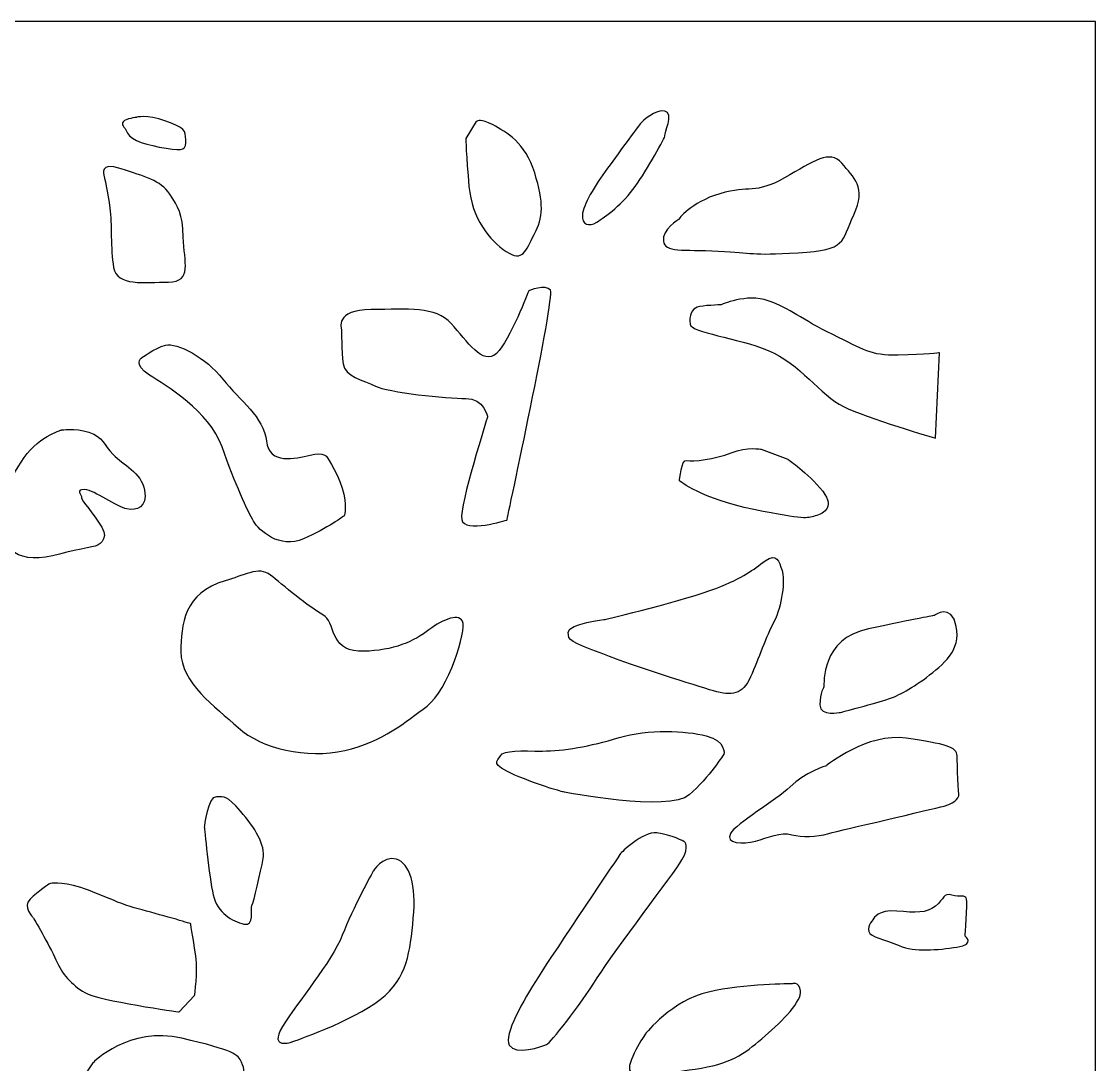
# Model space of a CAD drawing. Header units: centimetres. Extents: x -8.4 to -1.5, y -9 to 9.
# Drawn here: x -3.886 to -1.5, y 6.683 to 9.001 of the extents above; entities that cross this region are included whole.
import ezdxf

# ---------------------------------------------------------------- set-up
doc = ezdxf.new("R2010")
doc.units = ezdxf.units.CM
doc.header["$MEASUREMENT"] = 0
doc.layers.add('layer 1', color=7, linetype='Continuous')

msp = doc.modelspace()

# ---------------------------------------------------------------- linework, layer by layer
at = {"layer": 'layer 1', "color": 250}
for points, knots in [([(-8.44387, 9.00077), (-8.44387, 9.00077), (-1.49953, 9.00077), (-1.49953, 9.00077), (-1.49953, 9.00077), (-1.49953, 9.00077), (-1.49953, -9.00021), (-1.49953, -9.00021), (-1.49953, -9.00021), (-1.49953, -9.00021), (-8.44387, -9.00021), (-8.44387, -9.00021), (-8.44387, -9.00021), (-8.44387, -9.00021), (-8.44387, 9.00077), (-8.44387, 9.00077)], [0, 0, 0, 0, 0.2, 0.2, 0.2, 0.2, 0.4, 0.4, 0.4, 0.4, 0.6, 0.6, 0.6, 0.6, 1, 1, 1, 1]), ([(-2.51045, 8.77406), (-2.50779, 8.77793), (-2.47663, 8.80697), (-2.45617, 8.80181), (-2.45617, 8.80181), (-2.43569, 8.79664), (-2.45795, 8.75083), (-2.45617, 8.7476), (-2.45617, 8.7476), (-2.45438, 8.74437), (-2.49622, 8.67081), (-2.52203, 8.63402), (-2.52203, 8.63402), (-2.54785, 8.59724), (-2.58968, 8.56562), (-2.60748, 8.55465), (-2.60748, 8.55465), (-2.62529, 8.54368), (-2.64041, 8.54949), (-2.63953, 8.57078), (-2.63953, 8.57078), (-2.63863, 8.59208), (-2.61193, 8.63532), (-2.58345, 8.67467), (-2.58345, 8.67467), (-2.55497, 8.71405), (-2.51045, 8.77406), (-2.51045, 8.77406)], [0, 0, 0, 0, 0.125, 0.125, 0.125, 0.125, 0.25, 0.25, 0.25, 0.25, 0.375, 0.375, 0.375, 0.375, 0.5, 0.5, 0.5, 0.5, 0.625, 0.625, 0.625, 0.625, 0.75, 0.75, 0.75, 0.75, 1, 1, 1, 1]), ([(-3.63023, 8.78761), (-3.63023, 8.78761), (-3.60885, 8.79535), (-3.56523, 8.77922), (-3.56523, 8.77922), (-3.52162, 8.76309), (-3.52162, 8.75986), (-3.52074, 8.73792), (-3.52074, 8.73792), (-3.51985, 8.71598), (-3.52341, 8.71276), (-3.56435, 8.71921), (-3.56435, 8.71921), (-3.6053, 8.72566), (-3.64179, 8.73598), (-3.64979, 8.75276), (-3.64979, 8.75276), (-3.65781, 8.76954), (-3.66493, 8.77083), (-3.65959, 8.77793), (-3.65959, 8.77793), (-3.65425, 8.78503), (-3.63023, 8.78761), (-3.63023, 8.78761)], [0, 0, 0, 0, 0.1428571, 0.1428571, 0.1428571, 0.1428571, 0.2857143, 0.2857143, 0.2857143, 0.2857143, 0.4285714, 0.4285714, 0.4285714, 0.4285714, 0.5714286, 0.5714286, 0.5714286, 0.5714286, 0.7142857, 0.7142857, 0.7142857, 0.7142857, 1, 1, 1, 1]), ([(-2.87541, 8.77858), (-2.87007, 8.77922), (-2.86739, 8.78632), (-2.83802, 8.77083), (-2.83802, 8.77083), (-2.80865, 8.75534), (-2.76592, 8.73147), (-2.74544, 8.66436), (-2.74544, 8.66436), (-2.72497, 8.59724), (-2.72586, 8.56497), (-2.74634, 8.52754), (-2.74634, 8.52754), (-2.76681, 8.49012), (-2.77126, 8.4656), (-2.80865, 8.48948), (-2.80865, 8.48948), (-2.84603, 8.51335), (-2.88519, 8.56368), (-2.89142, 8.63402), (-2.89142, 8.63402), (-2.89765, 8.70437), (-2.89855, 8.7405), (-2.89855, 8.7405), (-2.89855, 8.7405), (-2.89855, 8.7405), (-2.87541, 8.77858), (-2.87541, 8.77858)], [0, 0, 0, 0, 0.125, 0.125, 0.125, 0.125, 0.25, 0.25, 0.25, 0.25, 0.375, 0.375, 0.375, 0.375, 0.5, 0.5, 0.5, 0.5, 0.625, 0.625, 0.625, 0.625, 0.75, 0.75, 0.75, 0.75, 1, 1, 1, 1]), ([(-2.42539, 8.56086), (-2.42539, 8.56086), (-2.40029, 8.59855), (-2.33397, 8.61805), (-2.33397, 8.61805), (-2.26765, 8.63754), (-2.25689, 8.61544), (-2.19056, 8.65314), (-2.19056, 8.65314), (-2.12423, 8.69082), (-2.09018, 8.71682), (-2.06329, 8.68562), (-2.06329, 8.68562), (-2.0364, 8.65443), (-2.00772, 8.63234), (-2.0364, 8.57126), (-2.0364, 8.57126), (-2.06508, 8.51018), (-2.05073, 8.49328), (-2.16009, 8.48678), (-2.16009, 8.48678), (-2.26943, 8.48029), (-2.25689, 8.48678), (-2.33755, 8.49068), (-2.33755, 8.49068), (-2.41822, 8.49458), (-2.45586, 8.48678), (-2.45945, 8.51278), (-2.45945, 8.51278), (-2.46303, 8.53877), (-2.42539, 8.56086), (-2.42539, 8.56086)], [0, 0, 0, 0, 0.1111111, 0.1111111, 0.1111111, 0.1111111, 0.2222222, 0.2222222, 0.2222222, 0.2222222, 0.3333333, 0.3333333, 0.3333333, 0.3333333, 0.4444444, 0.4444444, 0.4444444, 0.4444444, 0.5555556, 0.5555556, 0.5555556, 0.5555556, 0.6666667, 0.6666667, 0.6666667, 0.6666667, 0.7777778, 0.7777778, 0.7777778, 0.7777778, 1, 1, 1, 1]), ([(-3.70232, 8.65855), (-3.70232, 8.65855), (-3.71479, 8.69081), (-3.66405, 8.67339), (-3.66405, 8.67339), (-3.6133, 8.65597), (-3.57592, 8.64822), (-3.55634, 8.61725), (-3.55634, 8.61725), (-3.53676, 8.58627), (-3.52786, 8.57659), (-3.52608, 8.5211), (-3.52608, 8.5211), (-3.5243, 8.4656), (-3.5056, 8.42236), (-3.55901, 8.42171), (-3.55901, 8.42171), (-3.61242, 8.42107), (-3.67383, 8.41203), (-3.68096, 8.45398), (-3.68096, 8.45398), (-3.68808, 8.49592), (-3.68452, 8.55207), (-3.68897, 8.58563), (-3.68897, 8.58563), (-3.69342, 8.61918), (-3.70232, 8.65855), (-3.70232, 8.65855)], [0, 0, 0, 0, 0.125, 0.125, 0.125, 0.125, 0.25, 0.25, 0.25, 0.25, 0.375, 0.375, 0.375, 0.375, 0.5, 0.5, 0.5, 0.5, 0.625, 0.625, 0.625, 0.625, 0.75, 0.75, 0.75, 0.75, 1, 1, 1, 1]), ([(-3.17469, 8.31654), (-3.17469, 8.31654), (-3.19083, 8.36072), (-3.10836, 8.36072), (-3.10836, 8.36072), (-3.02591, 8.36072), (-2.96675, 8.36852), (-2.93091, 8.32953), (-2.93091, 8.32953), (-2.89504, 8.29054), (-2.86099, 8.23467), (-2.83052, 8.26325), (-2.83052, 8.26325), (-2.80004, 8.29185), (-2.75881, 8.40231), (-2.75881, 8.40231), (-2.75881, 8.40231), (-2.75881, 8.40231), (-2.72117, 8.4179), (-2.71041, 8.40361), (-2.71041, 8.40361), (-2.69965, 8.38932), (-2.80721, 7.89287), (-2.80721, 7.89287), (-2.80721, 7.89287), (-2.80721, 7.89287), (-2.90222, 7.86298), (-2.90759, 7.89417), (-2.90759, 7.89417), (-2.91298, 7.92536), (-2.85023, 8.1216), (-2.85023, 8.1216), (-2.85023, 8.1216), (-2.85023, 8.1216), (-2.8574, 8.16448), (-2.89863, 8.16319), (-2.89863, 8.16319), (-2.93986, 8.16189), (-3.07252, 8.17748), (-3.0994, 8.19047), (-3.0994, 8.19047), (-3.1263, 8.20348), (-3.16752, 8.21257), (-3.17111, 8.23986), (-3.17111, 8.23986), (-3.17469, 8.26716), (-3.17469, 8.31654), (-3.17469, 8.31654)], [0, 0, 0, 0, 0.0769231, 0.0769231, 0.0769231, 0.0769231, 0.1538462, 0.1538462, 0.1538462, 0.1538462, 0.2307692, 0.2307692, 0.2307692, 0.2307692, 0.3076923, 0.3076923, 0.3076923, 0.3076923, 0.3846154, 0.3846154, 0.3846154, 0.3846154, 0.4615385, 0.4615385, 0.4615385, 0.4615385, 0.5384615, 0.5384615, 0.5384615, 0.5384615, 0.6153846, 0.6153846, 0.6153846, 0.6153846, 0.6923077, 0.6923077, 0.6923077, 0.6923077, 0.7692308, 0.7692308, 0.7692308, 0.7692308, 0.8461538, 0.8461538, 0.8461538, 0.8461538, 1, 1, 1, 1]), ([(-2.33217, 8.37112), (-2.33217, 8.37112), (-2.27481, 8.39711), (-2.22641, 8.38022), (-2.22641, 8.38022), (-2.17801, 8.36332), (-2.15291, 8.33863), (-2.083, 8.30484), (-2.083, 8.30484), (-2.01309, 8.27105), (-2.00055, 8.25806), (-1.93781, 8.25936), (-1.93781, 8.25936), (-1.87507, 8.26066), (-1.84638, 8.26455), (-1.84638, 8.26455), (-1.84638, 8.26455), (-1.84638, 8.26455), (-1.85534, 8.07481), (-1.85534, 8.07481), (-1.85534, 8.07481), (-1.85534, 8.07481), (-2.00951, 8.1203), (-2.0597, 8.14499), (-2.0597, 8.14499), (-2.10989, 8.16969), (-2.1565, 8.24116), (-2.22641, 8.26976), (-2.22641, 8.26976), (-2.29632, 8.29834), (-2.39671, 8.30874), (-2.40029, 8.32824), (-2.40029, 8.32824), (-2.40388, 8.34773), (-2.39492, 8.36202), (-2.38416, 8.36592), (-2.38416, 8.36592), (-2.37341, 8.36982), (-2.33217, 8.37112), (-2.33217, 8.37112)], [0, 0, 0, 0, 0.0909091, 0.0909091, 0.0909091, 0.0909091, 0.1818182, 0.1818182, 0.1818182, 0.1818182, 0.2727273, 0.2727273, 0.2727273, 0.2727273, 0.3636364, 0.3636364, 0.3636364, 0.3636364, 0.4545455, 0.4545455, 0.4545455, 0.4545455, 0.5454545, 0.5454545, 0.5454545, 0.5454545, 0.6363636, 0.6363636, 0.6363636, 0.6363636, 0.7272727, 0.7272727, 0.7272727, 0.7272727, 0.8181818, 0.8181818, 0.8181818, 0.8181818, 1, 1, 1, 1]), ([(-3.61925, 8.25286), (-3.61925, 8.25286), (-3.63897, 8.23986), (-3.60133, 8.21517), (-3.60133, 8.21517), (-3.56369, 8.19047), (-3.46867, 8.1359), (-3.44, 8.05532), (-3.44, 8.05532), (-3.41131, 7.97475), (-3.38263, 7.91107), (-3.37008, 7.89027), (-3.37008, 7.89027), (-3.35753, 7.86948), (-3.31272, 7.82789), (-3.25894, 7.85129), (-3.25894, 7.85129), (-3.20517, 7.87468), (-3.16932, 7.90197), (-3.16932, 7.90197), (-3.16932, 7.90197), (-3.16932, 7.90197), (-3.16214, 7.91366), (-3.16932, 7.95005), (-3.16932, 7.95005), (-3.17648, 7.98644), (-3.20696, 8.03323), (-3.20696, 8.03323), (-3.20696, 8.03323), (-3.20696, 8.03323), (-3.21234, 8.04492), (-3.2446, 8.03713), (-3.2446, 8.03713), (-3.27686, 8.02933), (-3.33602, 8.01503), (-3.3414, 8.06831), (-3.3414, 8.06831), (-3.34677, 8.1216), (-3.40055, 8.15799), (-3.43819, 8.20607), (-3.43819, 8.20607), (-3.47584, 8.25416), (-3.54039, 8.28794), (-3.56548, 8.28145), (-3.56548, 8.28145), (-3.59057, 8.27495), (-3.61925, 8.25286), (-3.61925, 8.25286)], [0, 0, 0, 0, 0.0769231, 0.0769231, 0.0769231, 0.0769231, 0.1538462, 0.1538462, 0.1538462, 0.1538462, 0.2307692, 0.2307692, 0.2307692, 0.2307692, 0.3076923, 0.3076923, 0.3076923, 0.3076923, 0.3846154, 0.3846154, 0.3846154, 0.3846154, 0.4615385, 0.4615385, 0.4615385, 0.4615385, 0.5384615, 0.5384615, 0.5384615, 0.5384615, 0.6153846, 0.6153846, 0.6153846, 0.6153846, 0.6923077, 0.6923077, 0.6923077, 0.6923077, 0.7692308, 0.7692308, 0.7692308, 0.7692308, 0.8461538, 0.8461538, 0.8461538, 0.8461538, 1, 1, 1, 1]), ([(-3.79672, 8.093), (-3.79672, 8.093), (-3.85228, 8.07741), (-3.88635, 8.02153), (-3.88635, 8.02153), (-3.92041, 7.96565), (-3.94191, 7.92666), (-3.94013, 7.89157), (-3.94013, 7.89157), (-3.93761, 7.8422), (-3.90161, 7.79228), (-3.81644, 7.81359), (-3.81644, 7.81359), (-3.77704, 7.82346), (-3.71964, 7.83569), (-3.71964, 7.83569), (-3.71964, 7.83569), (-3.71964, 7.83569), (-3.68917, 7.84739), (-3.70708, 7.87727), (-3.70708, 7.87727), (-3.72502, 7.90717), (-3.7519, 7.93576), (-3.7519, 7.94226), (-3.7519, 7.94226), (-3.7519, 7.94875), (-3.76624, 7.96175), (-3.74473, 7.96045), (-3.74473, 7.96045), (-3.72322, 7.95915), (-3.67303, 7.92146), (-3.65152, 7.91756), (-3.65152, 7.91756), (-3.63, 7.91366), (-3.60491, 7.92016), (-3.61208, 7.95915), (-3.61208, 7.95915), (-3.61925, 7.99814), (-3.66048, 8.01633), (-3.68199, 8.03842), (-3.68199, 8.03842), (-3.70351, 8.06052), (-3.70351, 8.07741), (-3.73577, 8.08781), (-3.73577, 8.08781), (-3.76804, 8.09821), (-3.79672, 8.093), (-3.79672, 8.093)], [0, 0, 0, 0, 0.0769231, 0.0769231, 0.0769231, 0.0769231, 0.1538462, 0.1538462, 0.1538462, 0.1538462, 0.2307692, 0.2307692, 0.2307692, 0.2307692, 0.3076923, 0.3076923, 0.3076923, 0.3076923, 0.3846154, 0.3846154, 0.3846154, 0.3846154, 0.4615385, 0.4615385, 0.4615385, 0.4615385, 0.5384615, 0.5384615, 0.5384615, 0.5384615, 0.6153846, 0.6153846, 0.6153846, 0.6153846, 0.6923077, 0.6923077, 0.6923077, 0.6923077, 0.7692308, 0.7692308, 0.7692308, 0.7692308, 0.8461538, 0.8461538, 0.8461538, 0.8461538, 1, 1, 1, 1]), ([(-2.4236, 7.97994), (-2.4236, 7.97994), (-2.3752, 7.93966), (-2.25868, 7.91626), (-2.25868, 7.91626), (-2.14215, 7.89287), (-2.14215, 7.89677), (-2.12244, 7.90197), (-2.12244, 7.90197), (-2.10273, 7.90717), (-2.07405, 7.92276), (-2.11169, 7.96435), (-2.11169, 7.96435), (-2.14933, 8.00594), (-2.18339, 8.02803), (-2.18339, 8.02803), (-2.18339, 8.02803), (-2.18339, 8.02803), (-2.24254, 8.05012), (-2.24254, 8.05012), (-2.24254, 8.05012), (-2.24254, 8.05012), (-2.27302, 8.05662), (-2.30887, 8.04232), (-2.30887, 8.04232), (-2.34472, 8.02803), (-2.39492, 8.02153), (-2.40746, 8.02543), (-2.40746, 8.02543), (-2.42001, 8.02933), (-2.4236, 7.97994), (-2.4236, 7.97994)], [0, 0, 0, 0, 0.1111111, 0.1111111, 0.1111111, 0.1111111, 0.2222222, 0.2222222, 0.2222222, 0.2222222, 0.3333333, 0.3333333, 0.3333333, 0.3333333, 0.4444444, 0.4444444, 0.4444444, 0.4444444, 0.5555556, 0.5555556, 0.5555556, 0.5555556, 0.6666667, 0.6666667, 0.6666667, 0.6666667, 0.7777778, 0.7777778, 0.7777778, 0.7777778, 1, 1, 1, 1]), ([(-2.58851, 7.67194), (-2.58851, 7.67194), (-2.67097, 7.66284), (-2.67097, 7.64335), (-2.67097, 7.64335), (-2.67097, 7.62385), (-2.66739, 7.62385), (-2.59389, 7.59527), (-2.59389, 7.59527), (-2.5204, 7.56667), (-2.38955, 7.52508), (-2.3483, 7.51338), (-2.3483, 7.51338), (-2.30708, 7.50169), (-2.28378, 7.50429), (-2.26586, 7.54457), (-2.26586, 7.54457), (-2.24792, 7.58486), (-2.23179, 7.63295), (-2.21387, 7.66674), (-2.21387, 7.66674), (-2.19593, 7.70053), (-2.18877, 7.76161), (-2.19593, 7.7811), (-2.19593, 7.7811), (-2.20311, 7.8006), (-2.20669, 7.82139), (-2.23359, 7.8019), (-2.23359, 7.8019), (-2.26047, 7.7824), (-2.28019, 7.76551), (-2.34292, 7.74082), (-2.34292, 7.74082), (-2.40568, 7.71613), (-2.58851, 7.67194), (-2.58851, 7.67194)], [0, 0, 0, 0, 0.1, 0.1, 0.1, 0.1, 0.2, 0.2, 0.2, 0.2, 0.3, 0.3, 0.3, 0.3, 0.4, 0.4, 0.4, 0.4, 0.5, 0.5, 0.5, 0.5, 0.6, 0.6, 0.6, 0.6, 0.7, 0.7, 0.7, 0.7, 0.8, 0.8, 0.8, 0.8, 1, 1, 1, 1]), ([(-3.43282, 7.75771), (-3.39518, 7.76811), (-3.35753, 7.7915), (-3.33244, 7.77071), (-3.33244, 7.77071), (-3.30734, 7.74991), (-3.2446, 7.69793), (-3.21592, 7.68233), (-3.21592, 7.68233), (-3.18723, 7.66674), (-3.20158, 7.60436), (-3.13705, 7.60176), (-3.13705, 7.60176), (-3.07252, 7.59916), (-3.01873, 7.61996), (-2.98646, 7.64464), (-2.98646, 7.64464), (-2.9542, 7.66934), (-2.91655, 7.68753), (-2.9058, 7.66804), (-2.9058, 7.66804), (-2.89504, 7.64854), (-2.93807, 7.51469), (-2.98467, 7.4796), (-2.98467, 7.4796), (-3.03128, 7.44451), (-3.08327, 7.40033), (-3.16752, 7.38083), (-3.16752, 7.38083), (-3.25177, 7.36134), (-3.35216, 7.38473), (-3.40414, 7.43152), (-3.40414, 7.43152), (-3.45613, 7.4783), (-3.53142, 7.53159), (-3.53142, 7.60046), (-3.53142, 7.60046), (-3.53142, 7.65912), (-3.52423, 7.73247), (-3.43282, 7.75771)], [0, 0, 0, 0, 0.0909091, 0.0909091, 0.0909091, 0.0909091, 0.1818182, 0.1818182, 0.1818182, 0.1818182, 0.2727273, 0.2727273, 0.2727273, 0.2727273, 0.3636364, 0.3636364, 0.3636364, 0.3636364, 0.4545455, 0.4545455, 0.4545455, 0.4545455, 0.5454545, 0.5454545, 0.5454545, 0.5454545, 0.6363636, 0.6363636, 0.6363636, 0.6363636, 0.7272727, 0.7272727, 0.7272727, 0.7272727, 0.8181818, 0.8181818, 0.8181818, 0.8181818, 1, 1, 1, 1]), ([(-2.10273, 7.52249), (-2.10273, 7.52898), (-2.10989, 7.62905), (-2.00413, 7.65114), (-2.00413, 7.65114), (-1.89837, 7.67324), (-1.85714, 7.68104), (-1.85714, 7.68104), (-1.85714, 7.68104), (-1.85714, 7.68104), (-1.8195, 7.70962), (-1.80874, 7.65634), (-1.80874, 7.65634), (-1.79799, 7.60306), (-1.83743, 7.57187), (-1.87507, 7.54328), (-1.87507, 7.54328), (-1.91271, 7.51469), (-1.94319, 7.5004), (-1.9629, 7.49389), (-1.9629, 7.49389), (-1.98262, 7.48739), (-2.06687, 7.4653), (-2.06687, 7.4653), (-2.06687, 7.4653), (-2.06687, 7.4653), (-2.11169, 7.45491), (-2.11169, 7.4822), (-2.11169, 7.4822), (-2.11169, 7.50949), (-2.10273, 7.52249), (-2.10273, 7.52249)], [0, 0, 0, 0, 0.1111111, 0.1111111, 0.1111111, 0.1111111, 0.2222222, 0.2222222, 0.2222222, 0.2222222, 0.3333333, 0.3333333, 0.3333333, 0.3333333, 0.4444444, 0.4444444, 0.4444444, 0.4444444, 0.5555556, 0.5555556, 0.5555556, 0.5555556, 0.6666667, 0.6666667, 0.6666667, 0.6666667, 0.7777778, 0.7777778, 0.7777778, 0.7777778, 1, 1, 1, 1]), ([(-2.68173, 7.28856), (-2.68173, 7.28856), (-2.4469, 7.24308), (-2.40209, 7.28206), (-2.40209, 7.28206), (-2.35728, 7.32105), (-2.32501, 7.37303), (-2.32501, 7.37303), (-2.32501, 7.37303), (-2.32501, 7.37303), (-2.31963, 7.40162), (-2.36444, 7.41332), (-2.36444, 7.41332), (-2.40925, 7.42502), (-2.49351, 7.42891), (-2.55804, 7.40942), (-2.55804, 7.40942), (-2.62257, 7.38992), (-2.68173, 7.37953), (-2.72834, 7.37953), (-2.72834, 7.37953), (-2.77495, 7.37953), (-2.81438, 7.38213), (-2.82155, 7.36913), (-2.82155, 7.36913), (-2.82872, 7.35613), (-2.84665, 7.35094), (-2.78929, 7.32625), (-2.78929, 7.32625), (-2.73192, 7.30155), (-2.68173, 7.28856), (-2.68173, 7.28856)], [0, 0, 0, 0, 0.1111111, 0.1111111, 0.1111111, 0.1111111, 0.2222222, 0.2222222, 0.2222222, 0.2222222, 0.3333333, 0.3333333, 0.3333333, 0.3333333, 0.4444444, 0.4444444, 0.4444444, 0.4444444, 0.5555556, 0.5555556, 0.5555556, 0.5555556, 0.6666667, 0.6666667, 0.6666667, 0.6666667, 0.7777778, 0.7777778, 0.7777778, 0.7777778, 1, 1, 1, 1]), ([(-2.09736, 7.34704), (-2.09736, 7.34704), (-2.00592, 7.42112), (-1.91988, 7.40812), (-1.91988, 7.40812), (-1.83383, 7.39512), (-1.80695, 7.38863), (-1.80695, 7.36913), (-1.80695, 7.36913), (-1.80695, 7.34964), (-1.80337, 7.28076), (-1.80337, 7.28076), (-1.80337, 7.28076), (-1.80337, 7.28076), (-1.80516, 7.26516), (-1.83563, 7.25737), (-1.83563, 7.25737), (-1.8661, 7.24957), (-2.06329, 7.20409), (-2.09197, 7.19629), (-2.09197, 7.19629), (-2.12065, 7.18849), (-2.15112, 7.18719), (-2.17442, 7.19368), (-2.17442, 7.19368), (-2.19773, 7.20019), (-2.22821, 7.18719), (-2.2551, 7.17939), (-2.2551, 7.17939), (-2.28199, 7.1716), (-2.32321, 7.17419), (-2.31066, 7.19629), (-2.31066, 7.19629), (-2.29812, 7.21838), (-2.21028, 7.26907), (-2.17801, 7.30025), (-2.17801, 7.30025), (-2.14575, 7.33144), (-2.09736, 7.34704), (-2.09736, 7.34704)], [0, 0, 0, 0, 0.0909091, 0.0909091, 0.0909091, 0.0909091, 0.1818182, 0.1818182, 0.1818182, 0.1818182, 0.2727273, 0.2727273, 0.2727273, 0.2727273, 0.3636364, 0.3636364, 0.3636364, 0.3636364, 0.4545455, 0.4545455, 0.4545455, 0.4545455, 0.5454545, 0.5454545, 0.5454545, 0.5454545, 0.6363636, 0.6363636, 0.6363636, 0.6363636, 0.7272727, 0.7272727, 0.7272727, 0.7272727, 0.8181818, 0.8181818, 0.8181818, 0.8181818, 1, 1, 1, 1]), ([(-3.47943, 7.21058), (-3.47943, 7.21058), (-3.47226, 7.27946), (-3.45254, 7.27816), (-3.45254, 7.27816), (-3.43282, 7.27686), (-3.43103, 7.28206), (-3.39876, 7.24567), (-3.39876, 7.24567), (-3.3665, 7.20928), (-3.3432, 7.1703), (-3.34857, 7.1404), (-3.34857, 7.1404), (-3.35395, 7.11051), (-3.37008, 7.04293), (-3.37367, 7.03643), (-3.37367, 7.03643), (-3.37725, 7.02994), (-3.3665, 6.98835), (-3.39159, 6.99485), (-3.39159, 6.99485), (-3.41668, 7.00135), (-3.45075, 7.01954), (-3.45971, 7.05983), (-3.45971, 7.05983), (-3.46867, 7.10012), (-3.47943, 7.21058), (-3.47943, 7.21058)], [0, 0, 0, 0, 0.125, 0.125, 0.125, 0.125, 0.25, 0.25, 0.25, 0.25, 0.375, 0.375, 0.375, 0.375, 0.5, 0.5, 0.5, 0.5, 0.625, 0.625, 0.625, 0.625, 0.75, 0.75, 0.75, 0.75, 1, 1, 1, 1]), ([(-2.55445, 7.1521), (-2.55445, 7.1521), (-2.50606, 7.20148), (-2.47379, 7.19758), (-2.47379, 7.19758), (-2.44152, 7.19368), (-2.41285, 7.1781), (-2.41285, 7.1781), (-2.41285, 7.1781), (-2.41285, 7.1781), (-2.40029, 7.16899), (-2.41822, 7.1378), (-2.41822, 7.1378), (-2.43615, 7.10661), (-2.567, 6.93767), (-2.60644, 6.87528), (-2.60644, 6.87528), (-2.64588, 6.81291), (-2.71041, 6.73103), (-2.71938, 6.72713), (-2.71938, 6.72713), (-2.72834, 6.72323), (-2.78929, 6.70244), (-2.80183, 6.72583), (-2.80183, 6.72583), (-2.81438, 6.74923), (-2.77136, 6.8246), (-2.7373, 6.87789), (-2.7373, 6.87789), (-2.70324, 6.93117), (-2.55445, 7.1521), (-2.55445, 7.1521)], [0, 0, 0, 0, 0.1111111, 0.1111111, 0.1111111, 0.1111111, 0.2222222, 0.2222222, 0.2222222, 0.2222222, 0.3333333, 0.3333333, 0.3333333, 0.3333333, 0.4444444, 0.4444444, 0.4444444, 0.4444444, 0.5555556, 0.5555556, 0.5555556, 0.5555556, 0.6666667, 0.6666667, 0.6666667, 0.6666667, 0.7777778, 0.7777778, 0.7777778, 0.7777778, 1, 1, 1, 1]), ([(-3.10478, 7.11181), (-3.10478, 7.11181), (-3.08327, 7.1482), (-3.05279, 7.13911), (-3.05279, 7.13911), (-3.02232, 7.13001), (-3.00797, 7.08192), (-3.01515, 7.00785), (-3.01515, 7.00785), (-3.02232, 6.93377), (-3.0277, 6.87528), (-3.08865, 6.8272), (-3.08865, 6.8272), (-3.1496, 6.77911), (-3.28404, 6.73363), (-3.28404, 6.73363), (-3.28404, 6.73363), (-3.28404, 6.73363), (-3.33782, 6.71414), (-3.30555, 6.76742), (-3.30555, 6.76742), (-3.27329, 6.8207), (-3.19621, 6.91038), (-3.1729, 6.97015), (-3.1729, 6.97015), (-3.1496, 7.02994), (-3.10478, 7.11181), (-3.10478, 7.11181)], [0, 0, 0, 0, 0.125, 0.125, 0.125, 0.125, 0.25, 0.25, 0.25, 0.25, 0.375, 0.375, 0.375, 0.375, 0.5, 0.5, 0.5, 0.5, 0.625, 0.625, 0.625, 0.625, 0.75, 0.75, 0.75, 0.75, 1, 1, 1, 1]), ([(-3.85946, 7.00914), (-3.85946, 7.00914), (-3.88455, 7.03384), (-3.86663, 7.05073), (-3.86663, 7.05073), (-3.84871, 7.06762), (-3.82361, 7.08452), (-3.82361, 7.08452), (-3.82361, 7.08452), (-3.82361, 7.08452), (-3.81106, 7.08972), (-3.76984, 7.08063), (-3.76984, 7.08063), (-3.7286, 7.07152), (-3.67303, 7.04033), (-3.62643, 7.02863), (-3.62643, 7.02863), (-3.57982, 7.01694), (-3.50991, 6.99615), (-3.50991, 6.99615), (-3.50991, 6.99615), (-3.50991, 6.99615), (-3.50094, 6.94416), (-3.49736, 6.91817), (-3.49736, 6.91817), (-3.49377, 6.89219), (-3.50094, 6.8363), (-3.50094, 6.8363), (-3.50094, 6.8363), (-3.50094, 6.8363), (-3.535, 6.79991), (-3.535, 6.79991), (-3.535, 6.79991), (-3.535, 6.79991), (-3.71426, 6.8246), (-3.74473, 6.8428), (-3.74473, 6.8428), (-3.77521, 6.86099), (-3.79493, 6.88308), (-3.80926, 6.91557), (-3.80926, 6.91557), (-3.82361, 6.94806), (-3.85946, 7.00914), (-3.85946, 7.00914)], [0, 0, 0, 0, 0.0833333, 0.0833333, 0.0833333, 0.0833333, 0.1666667, 0.1666667, 0.1666667, 0.1666667, 0.25, 0.25, 0.25, 0.25, 0.3333333, 0.3333333, 0.3333333, 0.3333333, 0.4166667, 0.4166667, 0.4166667, 0.4166667, 0.5, 0.5, 0.5, 0.5, 0.5833333, 0.5833333, 0.5833333, 0.5833333, 0.6666667, 0.6666667, 0.6666667, 0.6666667, 0.75, 0.75, 0.75, 0.75, 0.8333333, 0.8333333, 0.8333333, 0.8333333, 1, 1, 1, 1]), ([(-1.99241, 7.00718), (-1.99241, 7.00718), (-1.98262, 7.02783), (-1.94079, 7.02396), (-1.94079, 7.02396), (-1.89894, 7.02009), (-1.87581, 7.0188), (-1.85534, 7.03493), (-1.85534, 7.03493), (-1.83486, 7.05107), (-1.83753, 7.06526), (-1.81884, 7.05946), (-1.81884, 7.05946), (-1.80015, 7.05365), (-1.78858, 7.06139), (-1.78591, 7.05107), (-1.78591, 7.05107), (-1.78324, 7.04074), (-1.78946, 6.96846), (-1.78946, 6.96846), (-1.78946, 6.96846), (-1.78946, 6.96846), (-1.76454, 6.95039), (-1.80727, 6.94394), (-1.80727, 6.94394), (-1.84999, 6.93749), (-1.90162, 6.93233), (-1.93544, 6.94717), (-1.93544, 6.94717), (-1.96927, 6.96201), (-1.99953, 6.96523), (-2.0031, 6.97879), (-2.0031, 6.97879), (-2.00665, 6.99234), (-1.99241, 7.00718), (-1.99241, 7.00718)], [0, 0, 0, 0, 0.1, 0.1, 0.1, 0.1, 0.2, 0.2, 0.2, 0.2, 0.3, 0.3, 0.3, 0.3, 0.4, 0.4, 0.4, 0.4, 0.5, 0.5, 0.5, 0.5, 0.6, 0.6, 0.6, 0.6, 0.7, 0.7, 0.7, 0.7, 0.8, 0.8, 0.8, 0.8, 1, 1, 1, 1]), ([(-2.49889, 6.75182), (-2.49889, 6.75182), (-2.43973, 6.8259), (-2.35907, 6.8441), (-2.35907, 6.8441), (-2.2784, 6.86229), (-2.17442, 6.86229), (-2.17442, 6.86229), (-2.17442, 6.86229), (-2.17442, 6.86229), (-2.15829, 6.86879), (-2.15471, 6.8467), (-2.15471, 6.8467), (-2.15112, 6.8246), (-2.19414, 6.78042), (-2.23359, 6.74663), (-2.23359, 6.74663), (-2.27302, 6.71284), (-2.3017, 6.68684), (-2.3752, 6.67515), (-2.3752, 6.67515), (-2.44869, 6.66345), (-2.5204, 6.65175), (-2.53294, 6.66735), (-2.53294, 6.66735), (-2.54549, 6.68295), (-2.49889, 6.75182), (-2.49889, 6.75182)], [0, 0, 0, 0, 0.125, 0.125, 0.125, 0.125, 0.25, 0.25, 0.25, 0.25, 0.375, 0.375, 0.375, 0.375, 0.5, 0.5, 0.5, 0.5, 0.625, 0.625, 0.625, 0.625, 0.75, 0.75, 0.75, 0.75, 1, 1, 1, 1]), ([(-3.72681, 6.68684), (-3.72681, 6.68684), (-3.64614, 6.76872), (-3.52963, 6.74143), (-3.52963, 6.74143), (-3.41311, 6.71414), (-3.40414, 6.70504), (-3.39697, 6.68815), (-3.39697, 6.68815), (-3.3898, 6.67125), (-3.38622, 6.66345), (-3.40952, 6.64525), (-3.40952, 6.64525), (-3.43282, 6.62707), (-3.49019, 6.58808), (-3.51349, 6.54129), (-3.51349, 6.54129), (-3.53679, 6.4945), (-3.50632, 6.45941), (-3.57623, 6.45292), (-3.57623, 6.45292), (-3.64614, 6.44642), (-3.66407, 6.43343), (-3.66407, 6.43343), (-3.66407, 6.43343), (-3.66407, 6.43343), (-3.67482, 6.42563), (-3.65332, 6.40224), (-3.65332, 6.40224), (-3.63181, 6.37884), (-3.60133, 6.34115), (-3.60491, 6.30347), (-3.60491, 6.30347), (-3.60849, 6.26578), (-3.65869, 6.21249), (-3.69454, 6.21509), (-3.69454, 6.21509), (-3.73039, 6.21769), (-3.76266, 6.25018), (-3.76086, 6.28787), (-3.76086, 6.28787), (-3.75907, 6.32555), (-3.72681, 6.38014), (-3.7519, 6.41913), (-3.7519, 6.41913), (-3.77699, 6.45811), (-3.78955, 6.5075), (-3.78955, 6.55298), (-3.78955, 6.55298), (-3.78955, 6.59847), (-3.76266, 6.63356), (-3.76266, 6.63356), (-3.76266, 6.63356), (-3.76266, 6.63356), (-3.72681, 6.68684), (-3.72681, 6.68684)], [0, 0, 0, 0, 0.0666667, 0.0666667, 0.0666667, 0.0666667, 0.1333333, 0.1333333, 0.1333333, 0.1333333, 0.2, 0.2, 0.2, 0.2, 0.2666667, 0.2666667, 0.2666667, 0.2666667, 0.3333333, 0.3333333, 0.3333333, 0.3333333, 0.4, 0.4, 0.4, 0.4, 0.4666667, 0.4666667, 0.4666667, 0.4666667, 0.5333333, 0.5333333, 0.5333333, 0.5333333, 0.6, 0.6, 0.6, 0.6, 0.6666667, 0.6666667, 0.6666667, 0.6666667, 0.7333333, 0.7333333, 0.7333333, 0.7333333, 0.8, 0.8, 0.8, 0.8, 0.8666667, 0.8666667, 0.8666667, 0.8666667, 1, 1, 1, 1])]:
    msp.add_open_spline(points, degree=3, knots=knots, dxfattribs=at)

doc.saveas('drawing.dxf')
